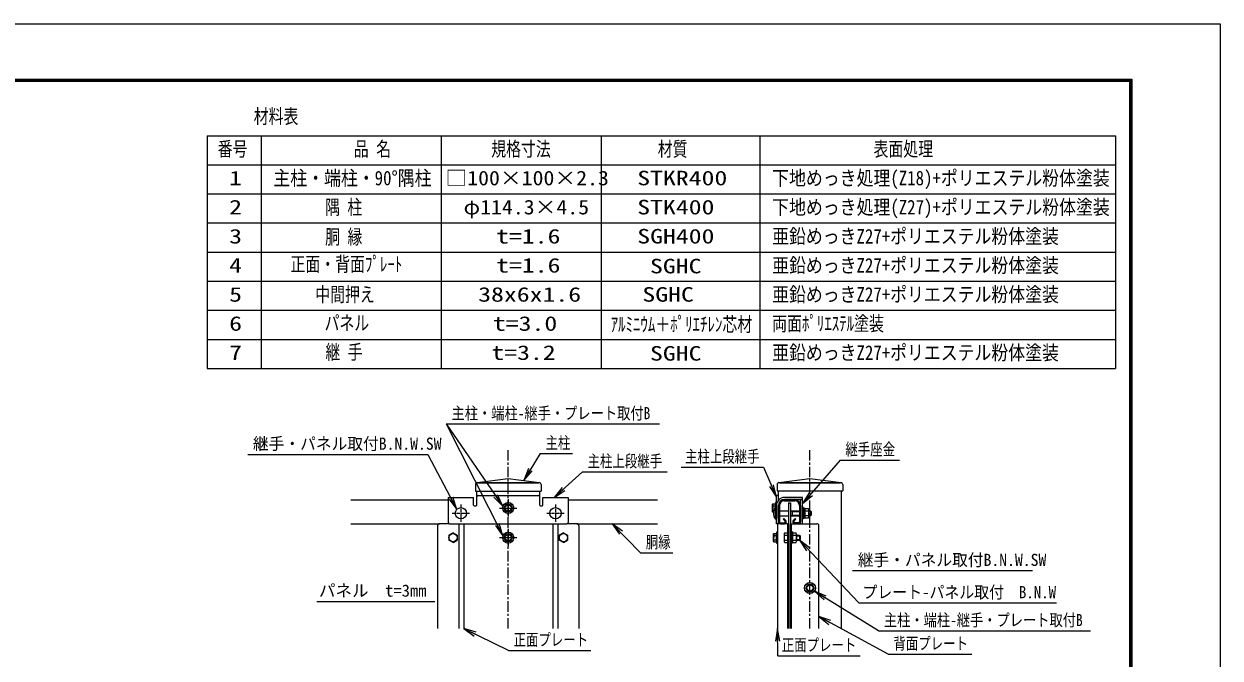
# Model space of a CAD drawing. Units: millimetres, scale not verified. Extents: x -6234 to 6240, y -4413 to 4407.
# Drawn here: x 550 to 6240, y 1388 to 4407 of the extents above; entities that cross this region are included whole.
import ezdxf
from ezdxf.enums import TextEntityAlignment as Align

# ---------------------------------------------------------------- set-up
doc = ezdxf.new("R2010")
doc.units = ezdxf.units.MM
doc.header["$LTSCALE"] = 20
doc.linetypes.add('USER1', pattern=[4, 2.5, -0.5, 0.5, -0.5])
doc.linetypes.add('USER2', pattern=[1.125, 0.75, -0.125, 0.125, -0.125])
for name, color, linetype, lineweight in [('0-1_0', 7, 'Continuous', 25), ('0-2_1', 7, 'Continuous', 25), ('0-5_胴縁', 7, 'Continuous', 25), ('0-6_支柱', 7, 'Continuous', 25), ('0-7_SCALE', 7, 'Continuous', 25), ('0-8_ボルト', 7, 'Continuous', 25), ('0-9_継手-案-', 7, 'Continuous', 25), ('0-A_構造線', 7, 'Continuous', 25), ('0-B_細線', 7, 'Continuous', 25), ('0-F_D-STR3', 7, 'Continuous', 13)]:
    doc.layers.add(name, color=color, linetype=linetype, lineweight=lineweight)
doc.styles.add('ＭＳ ゴシック', font='')
doc.styles.get('ＭＳ ゴシック').set_extended_font_data('MS Gothic')

# ---------------------------------------------------------------- blocks, each defined once
blk = doc.blocks.new('DARROWS')
at = {"layer": '0-1_0'}
blk.add_line((0, 0), (-19.982, 0), dxfattribs=at)
blk.add_lwpolyline([(-20, -3.333), (0, 0), (-20, 3.333)], dxfattribs=at)

msp = doc.modelspace()

# ---------------------------------------------------------------- linework, layer by layer
at = {"layer": '0-1_0'}
for p, q in [((1422.27, 3874.64), (1422.27, 2766.85)), ((1422.27, 3874.64), (5742.79, 3874.64)), ((1678.03, 3874.64), (1678.03, 2766.85)), ((2534.51, 3874.64), (2534.51, 2766.85)), ((3295.88, 3874.64), (3295.88, 2766.85)), ((4050.76, 3874.64), (4050.76, 2766.85)), ((5742.79, 3874.64), (5742.79, 2766.85)), ((1422.27, 3736.16), (5742.79, 3736.16)), ((1422.27, 3597.69), (5742.79, 3597.69)), ((1422.27, 3459.21), (5742.79, 3459.21)), ((1422.27, 3320.74), (5742.79, 3320.74)), ((1422.27, 3182.27), (5742.79, 3182.27)), ((1422.27, 3043.79), (5742.79, 3043.79)), ((1422.27, 2905.32), (5742.79, 2905.32)), ((1422.27, 2766.85), (5742.79, 2766.85)), ((2558.96, 2502.91), (2826.27, 2113.12)), ((2558.96, 2502.91), (2827.07, 1973.6)), ((2471.23, 2357.79), (2607.57, 2098.66)), ((3005.96, 2361.95), (2929.13, 2236.13)), ((4068.05, 2296.97), (4128.2, 2156.93)), ((4432.54, 2330.98), (4255.55, 2125.92)), ((2706.05, 2223.63), (2853.73, 2243.51)), ((2709.73, 2222.51), (2997.73, 2222.51)), ((2853.73, 2243.51), (3001.41, 2223.63)), ((3206.22, 2274.81), (3074.25, 2154.58)), ((4141.31, 2223.67), (4288.99, 2243.55)), ((4144.99, 2222.55), (4432.99, 2222.55)), ((4288.99, 2243.55), (4436.67, 2223.67)), ((2697.73, 2214.11), (2697.73, 2183.51)), ((2697.73, 2183.51), (3009.73, 2183.51)), ((3009.73, 2214.11), (3009.73, 2183.51)), ((4132.99, 2214.16), (4132.99, 2183.55)), ((4132.99, 2183.55), (4444.99, 2183.55)), ((4444.99, 2214.16), (4444.99, 2183.55)), ((3483.09, 1889.23), (3349.56, 2025.32)), ((4520.63, 1651.02), (4241.01, 1947.33)), ((4615.44, 1518.23), (4312.78, 1704.5)), ((4661.03, 1407.02), (4333.62, 1584.9)), ((2854.26, 1424.72), (2644.91, 1527.41)), ((4136.35, 1399.74), (4134.24, 1525.74))]:
    msp.add_line(p, q, dxfattribs=at)
at = {"layer": '0-1_0', "color": 3}
msp.add_lwpolyline([(-6234.47, 4406.67), (6239.53, 4406.67), (6239.53, -4413.33), (-6234.47, -4413.33)], close=True, dxfattribs=at)
at = {"layer": '0-1_0'}
for points in [[(-5814.47, 4144.17), (5819.53, 4144.17), (5819.53, -4150.83), (-5814.47, -4150.83)], [(-5811.84, 4141.54), (5816.91, 4141.54), (5816.91, -4148.21), (-5811.84, -4148.21)], [(-5809.22, 4138.92), (5814.28, 4138.92), (5814.28, -4145.58), (-5809.22, -4145.58)], [(-5806.59, 4136.29), (5811.66, 4136.29), (5811.66, -4142.96), (-5806.59, -4142.96)], [(-5803.97, 4133.67), (5809.03, 4133.67), (5809.03, -4140.33), (-5803.97, -4140.33)]]:
    msp.add_lwpolyline(points, close=True, dxfattribs=at)
for centre, start, end in [((2707.33, 2214.11), 97.6668, 180), ((3000.13, 2214.11), 0, 82.3332), ((4142.59, 2214.16), 97.6668, 180), ((4435.39, 2214.16), 0, 82.3332)]:
    msp.add_arc(centre, 9.6, start, end, dxfattribs=at)
at = {"layer": '0-2_1'}
for p, q in [((2558.96, 2502.91), (3573.12, 2502.91)), ((1614.62, 2357.79), (2471.23, 2357.79)), ((3005.96, 2361.95), (3158.88, 2361.95)), ((3676.16, 2296.97), (4068.05, 2296.97)), ((4432.54, 2330.98), (4714.46, 2330.98)), ((3206.22, 2274.81), (3609.77, 2274.81)), ((2709.73, 2162.46), (2997.73, 2162.46)), ((4138.99, 2162.55), (4129.39, 2162.55)), ((4129.39, 2112.75), (4129.39, 2162.55)), ((4138.99, 2139.84), (4138.99, 2162.55)), ((2568.73, 2152.56), (2688.73, 2152.56)), ((2568.73, 2152.56), (2568.73, 2033.46)), ((2688.73, 2115.96), (2688.73, 2152.56)), ((2691.73, 2112.96), (2700.73, 2112.96)), ((2703.73, 2115.96), (2703.73, 2156.46)), ((3003.73, 2115.96), (3003.73, 2156.46)), ((3006.73, 2112.96), (3015.73, 2112.96)), ((3018.73, 2152.56), (3138.73, 2152.56)), ((3018.73, 2115.96), (3018.73, 2152.56)), ((3138.73, 2152.56), (3138.73, 2033.46)), ((4129.39, 2027.55), (4129.39, 2114.55)), ((4138.99, 2027.55), (4138.99, 2114.55)), ((4253.59, 2152.65), (4167.49, 2152.65)), ((4253.59, 2143.05), (4167.49, 2143.05)), ((4253.59, 2143.05), (4253.59, 2152.65)), ((2574.73, 2027.46), (3132.73, 2027.46)), ((4138.99, 2027.55), (4129.39, 2027.55)), ((2571.72, 1972.78), (2571.72, 1950.23)), ((3096.72, 1972.78), (3096.72, 1950.23)), ((4165.69, 1978.4), (4165.69, 1944.62)), ((4168.93, 1984.01), (4182.19, 1984.01)), ((4168.93, 1972.78), (4182.19, 1972.78)), ((4168.93, 1950.23), (4182.19, 1950.23)), ((4168.93, 1939.01), (4182.19, 1939.01)), ((4182.19, 1984.01), (4182.19, 1939.01)), ((3483.09, 1889.23), (3636, 1889.23)), ((4491.17, 1804.72), (5347.78, 1804.72)), ((1944.02, 1657.6), (2505.26, 1657.6)), ((4520.63, 1651.02), (5461.19, 1651.02)), ((4615.44, 1518.23), (5623.05, 1518.23)), ((2854.26, 1424.72), (3246.36, 1424.72)), ((4136.35, 1399.74), (4528.24, 1399.74)), ((4661.03, 1407.02), (5059.01, 1407.02))]:
    msp.add_line(p, q, dxfattribs=at)
for centre, radius, start, end in [((2709.73, 2156.46), 6, 90, 180), ((2997.73, 2156.46), 6, 0, 90), ((2691.73, 2115.96), 3, 180, 270), ((2700.73, 2115.96), 3, 270, 0), ((3006.73, 2115.96), 3, 180, 270), ((3015.73, 2115.96), 3, 270, 0), ((4167.49, 2114.55), 38.1, 90, 180), ((4167.49, 2114.55), 28.5, 90, 180), ((2574.73, 2033.46), 6, 180, 270), ((3132.73, 2033.46), 6, 270, 0), ((4186.92, 1961.51), 21.24, 147.93138, 212.06862), ((4172.17, 1978.4), 6.48, 120, 240), ((4172.17, 1944.62), 6.48, 120, 240)]:
    msp.add_arc(centre, radius, start, end, dxfattribs=at)
at = {"layer": '0-5_胴縁'}
for p, q in [((2105.38, 2141.46), (2568.73, 2141.46)), ((2253.73, 2141.46), (2568.73, 2141.46)), ((3138.73, 2141.46), (3564.2, 2141.46)), ((4138.99, 2114.51), (4138.99, 2036.81)), ((4143.79, 2114.51), (4143.79, 2036.81)), ((4165.99, 2141.51), (4216.99, 2141.51)), ((4165.99, 2136.71), (4216.99, 2136.71)), ((4239.19, 2114.51), (4239.19, 2036.81)), ((4243.99, 2114.51), (4243.99, 2036.81)), ((4160.75, 2049.61), (4170.37, 2039.99)), ((4218.84, 2053.01), (4209.21, 2043.38)), ((4222.23, 2049.61), (4212.61, 2039.99)), ((4222.23, 2049.61), (4218.84, 2053.01)), ((2105.38, 2027.46), (2450.88, 2027.46)), ((2253.73, 2027.46), (2526.72, 2027.46)), ((3180.72, 2027.46), (3564.2, 2027.46)), ((4148.29, 2032.31), (4167.19, 2032.31)), ((4148.29, 2027.51), (4167.19, 2027.51)), ((4234.69, 2032.31), (4215.79, 2032.31)), ((4234.69, 2027.51), (4215.79, 2027.51))]:
    msp.add_line(p, q, dxfattribs=at)
msp.add_lwpolyline([(4160.75, 2049.61), (4164.14, 2053.01), (4173.76, 2043.38)], dxfattribs=at)
for centre, radius, start, end in [((4165.99, 2114.51), 27, 90, 180), ((4165.99, 2114.51), 22.2, 90, 180), ((4216.99, 2114.51), 27, 0, 90), ((4216.99, 2114.51), 22.2, 0, 90), ((4148.29, 2036.81), 9.3, 180, 270), ((4148.29, 2036.81), 4.5, 180, 270), ((4167.19, 2036.81), 9.3, 270, 45), ((4167.19, 2036.81), 4.5, 270, 45), ((4215.79, 2036.81), 9.3, 135, 270), ((4215.79, 2036.81), 4.5, 135, 270), ((4234.69, 2036.81), 9.3, 270, 0), ((4234.69, 2036.81), 4.5, 270, 0)]:
    msp.add_arc(centre, radius, start, end, dxfattribs=at)
at = {"layer": '0-6_支柱'}
for p, q in [((2517.72, 2018.46), (2517.72, 1528.73)), ((2574.73, 2027.46), (2526.72, 2027.46)), ((2618.22, 2027.46), (2618.22, 1528.73)), ((2642.22, 2027.46), (2642.22, 1528.73)), ((3065.22, 2027.46), (3065.22, 1528.73)), ((3089.22, 2027.46), (3089.22, 1528.73)), ((3180.72, 2027.46), (3132.73, 2027.46)), ((3189.72, 2018.46), (3189.72, 1528.73)), ((4182.19, 2027.55), (4182.19, 1528.73)), ((4186.99, 2026.01), (4186.99, 1528.73)), ((4195.99, 1528.73), (4195.99, 2027.55)), ((4195.99, 2027.55), (4321.99, 2027.55)), ((4200.79, 1528.73), (4200.79, 2027.55)), ((4330.99, 1528.73), (4330.99, 2018.55))]:
    msp.add_line(p, q, dxfattribs=at)
msp.add_lwpolyline([(4186.99, 2027.55), (4134.19, 2027.55), (4134.19, 1528.73)], dxfattribs=at)
for centre, start, end in [((2526.72, 2018.46), 90, 180), ((3180.72, 2018.46), 0, 90), ((4321.99, 2018.55), 0, 90)]:
    msp.add_arc(centre, 9, start, end, dxfattribs=at)
at = {"layer": '0-7_SCALE', "linetype": 'USER1'}
for p, q in [((2853.73, 1528.73), (2853.73, 2377.54)), ((4288.99, 1528.73), (4288.99, 2377.54))]:
    msp.add_line(p, q, dxfattribs=at)
at = {"layer": '0-7_SCALE'}
for p, q in [((3003.73, 2222.51), (2703.73, 2222.51)), ((4438.99, 2222.55), (4138.99, 2222.55)), ((2703.73, 2115.96), (2703.73, 2183.51)), ((3003.73, 2115.96), (3003.73, 2183.51)), ((4138.99, 2139.84), (4138.99, 2183.55)), ((4438.99, 1528.73), (4438.99, 2183.55)), ((4186.99, 2126.51), (4186.99, 1528.73)), ((4186.99, 2126.51), (4195.99, 2126.51)), ((4195.99, 2126.51), (4195.99, 1528.73))]:
    msp.add_line(p, q, dxfattribs=at)
at = {"layer": '0-8_ボルト', "linetype": 'USER2'}
for p, q in [((2628.73, 2119.61), (2628.73, 2035.61)), ((2853.73, 2144.55), (2853.73, 2060.55)), ((3078.73, 2119.61), (3078.73, 2035.61)), ((2586.73, 2077.61), (2670.73, 2077.61)), ((2811.73, 2102.55), (2895.73, 2102.55)), ((3036.73, 2077.61), (3120.73, 2077.61)), ((2853.73, 2003.51), (2853.73, 1919.51)), ((2811.73, 1961.51), (2895.73, 1961.51))]:
    msp.add_line(p, q, dxfattribs=at)
at = {"layer": '0-8_ボルト'}
for p, q in [((4129.39, 2126.25), (4129.39, 2078.85)), ((4122.79, 2104.65), (4126.09, 2104.65)), ((4122.79, 2104.65), (4122.79, 2050.65)), ((4122.79, 2050.65), (4126.09, 2050.65)), ((4129.39, 2101.35), (4129.39, 2053.95)), ((4143.79, 2089.65), (4186.99, 2089.65)), ((4143.79, 2065.65), (4186.99, 2065.65)), ((4195.99, 2089.65), (4239.19, 2089.65)), ((4195.99, 2065.65), (4239.19, 2065.65)), ((4204.39, 2086.41), (4201.14, 2089.65)), ((4201.14, 2065.65), (4204.39, 2068.9)), ((4204.39, 2089.65), (4204.39, 2065.65)), ((4204.39, 2086.41), (4239.19, 2086.41)), ((4204.39, 2068.9), (4239.19, 2068.9)), ((4253.59, 2050.65), (4253.59, 2104.65)), ((4182.19, 1985.21), (4182.19, 1937.81)), ((4200.79, 1988.51), (4200.79, 1934.51))]:
    msp.add_line(p, q, dxfattribs=at)
for centre in [(2628.73, 2077.61), (3078.73, 2077.61)]:
    msp.add_circle(centre, 27, dxfattribs=at)
for centre, radius, start, end in [((4165.62, 2077.65), 50.63, 147.77316, 212.22684), ((4126.09, 2101.35), 3.3, 0, 90), ((4126.09, 2053.95), 3.3, 270, 0)]:
    msp.add_arc(centre, radius, start, end, dxfattribs=at)
at = {"layer": '0-9_継手-案-'}
for p, q in [((4243.99, 2142.9), (4253.59, 2142.9)), ((4243.99, 2027.7), (4243.99, 2142.9)), ((4253.59, 2027.7), (4253.59, 2142.9)), ((4243.99, 2027.7), (4253.59, 2027.7))]:
    msp.add_line(p, q, dxfattribs=at)
at = {"layer": '0-A_構造線'}
for p, q in [((4112.29, 2113.4), (4123.69, 2113.4)), ((4112.29, 2091.71), (4116.98, 2091.71)), ((4112.29, 2082.22), (4115.19, 2082.22)), ((4117.09, 1972.35), (4128.49, 1972.35)), ((4117.09, 1950.66), (4128.49, 1950.66)), ((4117.09, 1941.18), (4128.49, 1941.18))]:
    msp.add_line(p, q, dxfattribs=at)
for points in [[(2842.88, 2120.55), (2864.58, 2120.55), (2874.06, 2102.55), (2864.58, 2084.55), (2842.88, 2084.55), (2833.4, 2102.55)], [(2842.88, 1979.51), (2864.58, 1979.51), (2874.06, 1961.51), (2864.58, 1943.51), (2842.88, 1943.51), (2833.4, 1961.51)], [(4129.99, 1935.26), (4134.19, 1935.26), (4134.19, 1987.76), (4129.99, 1987.76)], [(4278.14, 1739.51), (4299.83, 1739.51), (4309.32, 1721.51), (4299.83, 1703.51), (4278.14, 1703.51), (4268.66, 1721.51)]]:
    msp.add_lwpolyline(points, close=True, dxfattribs=at)
for points in [[(4112.29, 2082.22), (4110.79, 2084.92), (4110.79, 2120.18), (4112.29, 2122.88), (4123.69, 2122.88)], [(4129.39, 2076.3), (4129.39, 2128.8), (4125.19, 2128.8), (4125.19, 2104.65)], [(4117.09, 1941.18), (4115.59, 1943.88), (4115.59, 1979.14), (4117.09, 1981.84), (4128.49, 1981.84)]]:
    msp.add_lwpolyline(points, dxfattribs=at)
for centre, radius in [((2853.73, 2102.55), 26.25), ((2853.73, 2102.55), 15), ((2853.73, 1961.51), 26.25), ((2853.73, 1961.51), 15), ((4288.99, 1721.51), 26.25), ((4288.99, 1721.51), 15)]:
    msp.add_circle(centre, radius, dxfattribs=at)
for centre, radius, start, end in [((4128.69, 2120.59), 17.91, 181.2889, 203.65172), ((4150.76, 2102.55), 39.97, 164.25349, 195.74651), ((4123.69, 2124.38), 1.5, 270, 0), ((4107.28, 2120.59), 17.91, 336.34828, 358.7111), ((4085.22, 2102.55), 39.97, 3.01168, 15.74651), ((4128.69, 2084.52), 17.91, 156.34828, 178.7111), ((4133.49, 1979.54), 17.91, 181.2889, 203.65172), ((4133.49, 1943.47), 17.91, 156.34828, 178.7111), ((4155.56, 1961.51), 39.97, 164.25349, 195.74651), ((4128.49, 1983.34), 1.5, 270, 0), ((4112.08, 1979.54), 17.91, 336.34828, 358.7111), ((4090.02, 1961.51), 39.97, 344.25349, 15.74651), ((4112.08, 1943.47), 17.91, 1.2889, 23.65172), ((4128.49, 1939.68), 1.5, 0, 90)]:
    msp.add_arc(centre, radius, start, end, dxfattribs=at)
at = {"layer": '0-B_細線'}
for points in [[(4110.79, 2117.55), (4112.89, 2117.55), (4112.89, 2102.55)], [(4110.79, 2087.55), (4112.89, 2087.55), (4112.89, 2102.55)], [(4115.59, 1976.51), (4117.69, 1976.51), (4117.69, 1961.51)], [(4115.59, 1946.51), (4117.69, 1946.51), (4117.69, 1961.51)]]:
    msp.add_lwpolyline(points, dxfattribs=at)
at = {"layer": '0-F_D-STR3'}
for p, q in [((4253.59, 2104.65), (4253.59, 2050.65)), ((4258.39, 2104.65), (4253.59, 2104.65)), ((4264.39, 2100.75), (4258.39, 2100.75)), ((4258.39, 2100.75), (4258.39, 2054.55)), ((4264.39, 2054.55), (4258.39, 2054.55)), ((4264.39, 2100.75), (4264.39, 2054.55)), ((4264.39, 2100.15), (4264.39, 2055.15)), ((4264.39, 2100.15), (4281.79, 2100.15)), ((4264.39, 2088.9), (4281.79, 2088.9)), ((4264.39, 2066.4), (4281.79, 2066.4)), ((4264.39, 2055.15), (4281.79, 2055.15)), ((4283.89, 2094.99), (4283.89, 2060.35)), ((4283.89, 2089.65), (4291.15, 2089.65)), ((4283.89, 2086.41), (4294.39, 2086.41)), ((4283.89, 2068.89), (4294.39, 2068.89)), ((4283.89, 2065.65), (4291.15, 2065.65)), ((4291.15, 2089.65), (4291.15, 2065.65)), ((4291.15, 2089.65), (4294.39, 2086.41)), ((4291.15, 2065.65), (4294.39, 2068.89)), ((4294.39, 2086.41), (4294.39, 2068.89)), ((2591.22, 1984.01), (2571.72, 1972.78)), ((2591.22, 1939.01), (2571.72, 1950.23)), ((2591.22, 1984.01), (2610.72, 1972.78)), ((2591.22, 1939.01), (2610.72, 1950.23)), ((2610.72, 1972.78), (2610.72, 1950.23)), ((3116.22, 1984.01), (3096.72, 1972.78)), ((3116.22, 1939.01), (3096.72, 1950.23)), ((3116.22, 1984.01), (3135.72, 1972.78)), ((3116.22, 1939.01), (3135.72, 1950.23)), ((3135.72, 1972.78), (3135.72, 1950.23)), ((4200.79, 1988.51), (4200.79, 1934.51)), ((4205.59, 1988.51), (4200.79, 1988.51)), ((4205.59, 1984.61), (4205.59, 1938.41)), ((4205.59, 1984.01), (4205.59, 1939.01)), ((4205.59, 1984.01), (4222.99, 1984.01)), ((4205.59, 1972.76), (4222.99, 1972.76)), ((4205.59, 1950.26), (4222.99, 1950.26)), ((4205.59, 1939.01), (4222.99, 1939.01)), ((4225.09, 1978.84), (4225.09, 1944.21)), ((4225.09, 1973.51), (4238.95, 1973.51)), ((4225.09, 1970.27), (4242.19, 1970.27)), ((4225.09, 1952.75), (4242.19, 1952.75)), ((4225.09, 1949.51), (4238.95, 1949.51)), ((4238.95, 1973.51), (4238.95, 1949.51)), ((4238.95, 1973.51), (4242.19, 1970.27)), ((4238.95, 1949.51), (4242.19, 1952.75)), ((4242.19, 1970.27), (4242.19, 1952.75))]:
    msp.add_line(p, q, dxfattribs=at)
for points in [[(4258.39, 2104.65), (4258.39, 2050.65), (4253.59, 2050.65)], [(4205.59, 1988.51), (4205.59, 1934.51), (4200.79, 1934.51)]]:
    msp.add_lwpolyline(points, dxfattribs=at)
for centre in [(2591.22, 1961.51), (3116.22, 1961.51)]:
    msp.add_circle(centre, 19.5, dxfattribs=at)
for centre, radius, start, end in [((4275.35, 2094.53), 8.55, 318.83491, 41.16509), ((4252.7, 2077.65), 31.18, 338.85295, 21.14705), ((4275.35, 2060.78), 8.55, 318.86505, 41.13495), ((4216.55, 1978.38), 8.55, 318.83491, 41.16509), ((4193.9, 1961.51), 31.18, 338.85295, 21.14705), ((4216.55, 1944.63), 8.55, 318.86505, 41.13495)]:
    msp.add_arc(centre, radius, start, end, dxfattribs=at)

# ---------------------------------------------------------------- block references
at = {"layer": '0-1_0', "xscale": 3, "yscale": 3}
for p, rotation in [((2927.57, 2233.57), 238.58955), ((2827.97, 2110.65), 304.44234), ((3072.03, 2152.56), 222.33397), ((4129.39, 2154.17), 293.24661), ((4253.59, 2123.65), 229.20073), ((2608.96, 2096), 297.75069), ((2828.42, 1970.93), 296.86367), ((3347.46, 2027.46), 134.45508), ((4238.95, 1949.51), 133.33989), ((4310.22, 1706.07), 148.39009), ((4330.99, 1586.33), 151.48483), ((2642.22, 1528.73), 153.87099), ((4134.19, 1528.73), 90.96187)]:
    msp.add_blockref('DARROWS', p, dxfattribs=dict(at, rotation=rotation))

# ---------------------------------------------------------------- texts
at = {"layer": '0-1_0', "style": 'ＭＳ ゴシック'}
for s, height, width, p in [('主柱・端柱-継手・プレート取付B', 57.77, 0.8, (2583.86, 2507.77)), ('主柱', 57.77, 0.75, (3030.87, 2366.81)), ('継手・パネル取付B.N.W.SW', 57.73, 0.95, (1639.52, 2362.65)), ('継手座金', 57.77, 0.75, (4457.44, 2335.84)), ('主柱上段継手', 57.77, 0.75, (3231.12, 2279.67)), ('主柱上段継手', 57.77, 0.75, (3694.73, 2301.84)), ('胴縁', 57.77, 0.75, (3507.99, 1894.1)), ('継手・パネル取付B.N.W.SW', 57.73, 0.95, (4516.07, 1809.58)), ('プレート-パネル取付\u3000B.N.W', 57.73, 0.9, (4538.73, 1655.88)), ('主柱・端柱-継手・プレート取付B', 57.77, 0.8, (4640.34, 1523.09)), ('正面プレート', 57.77, 0.75, (2879.16, 1429.59)), ('正面プレート', 57.77, 0.75, (4154.92, 1404.61)), ('背面プレート', 57.77, 0.75, (4685.93, 1411.89))]:
    msp.add_text(s, height=height, dxfattribs=dict(at, width=width)).set_placement(p, align=Align.BOTTOM_LEFT)
msp.add_text('パネル\u3000t=3mm', height=57.77, dxfattribs=at).set_placement((1953.16, 1663.28), align=Align.BOTTOM_LEFT)
at = {"layer": '0-2_1', "style": 'ＭＳ ゴシック'}
for s, height, width, p in [('材料表', 69.21, 0.75, (1643.28, 3911.7)), ('番号', 69.21, 0.75, (1472.09, 3756.18)), ('品 名', 69.21, 0.75, (2119.42, 3756.18)), ('規格寸法', 69.21, 0.75, (2772.77, 3756.18)), ('材質', 69.21, 0.75, (3564.95, 3756.18)), ('表面処理', 69.21, 0.75, (4591.1, 3756.18)), ('1', 69.21, 1.3, (1526.33, 3617.7)), ('主柱・端柱・90°隅柱', 69.27, 0.85, (1736.65, 3617.7)), ('□100×100×2.3', 69.27, 1.1, (2554.62, 3617.7)), ('STKR400', 69.21, 1.3, (3467.35, 3617.7)), ('下地めっき処理(Z18)+ポリエステル粉体塗装', 69.27, 0.85, (4109.09, 3617.7)), ('2', 69.21, 1.3, (1526.33, 3479.23)), ('隅 柱', 69.21, 0.75, (1982.47, 3479.23)), ('φ114.3×4.5', 69.27, 1.1, (2641.23, 3479.23)), ('STK400', 69.21, 1.3, (3467.35, 3479.23)), ('下地めっき処理(Z27)+ポリエステル粉体塗装', 69.27, 0.85, (4109.09, 3479.23)), ('3', 69.21, 1.3, (1526.33, 3340.75)), ('胴 縁', 69.21, 0.75, (1982.92, 3337.99)), ('t=1.6', 69.21, 1.3, (2796.02, 3340.75)), ('SGH400', 69.21, 1.3, (3467.35, 3340.75)), ('亜鉛めっきZ27+ポリエステル粉体塗装', 69.21, 0.85, (4109.09, 3340.75)), ('正面・背面ﾌﾟﾚｰﾄ', 69.27, 0.75, (1818.07, 3207.82)), ('亜鉛めっきZ27+ポリエステル粉体塗装', 69.21, 0.85, (4109.09, 3202.28)), ('4', 69.21, 1.3, (1526.33, 3202.28)), ('t=1.6', 69.21, 1.3, (2796.02, 3202.28)), ('SGHC', 69.21, 1.3, (3528.07, 3198.69)), ('5', 69.21, 1.3, (1526.33, 3063.81)), ('中間押え', 69.21, 0.75, (1935.97, 3063.81)), ('38x6x1.6', 69.21, 1.3, (2710.77, 3063.81)), ('SGHC', 69.21, 1.3, (3491.74, 3063.81)), ('亜鉛めっきZ27+ポリエステル粉体塗装', 69.21, 0.85, (4109.09, 3063.81)), ('パネル', 69.21, 0.75, (1980.18, 2928.1)), ('ｱﾙﾐﾆｳﾑ＋ﾎﾟﾘｴﾁﾚﾝ芯材', 69.27, 0.75, (3340.88, 2921.74)), ('両面ﾎﾟﾘｴｽﾃﾙ塗装', 69.27, 0.75, (4109.09, 2925.33)), ('6', 69.21, 1.3, (1526.33, 2925.33)), ('t=3.0', 69.21, 1.3, (2780.76, 2925.33)), ('7', 69.21, 1.3, (1526.33, 2786.86)), ('継 手', 69.21, 0.75, (1984.18, 2789.63)), ('t=3.2', 69.21, 1.3, (2773.47, 2786.86)), ('SGHC', 69.21, 1.3, (3528.07, 2783.27)), ('亜鉛めっきZ27+ポリエステル粉体塗装', 69.21, 0.85, (4109.09, 2786.86))]:
    msp.add_text(s, height=height, dxfattribs=dict(at, width=width)).set_placement(p, align=Align.BOTTOM_LEFT)

doc.saveas('drawing.dxf')
